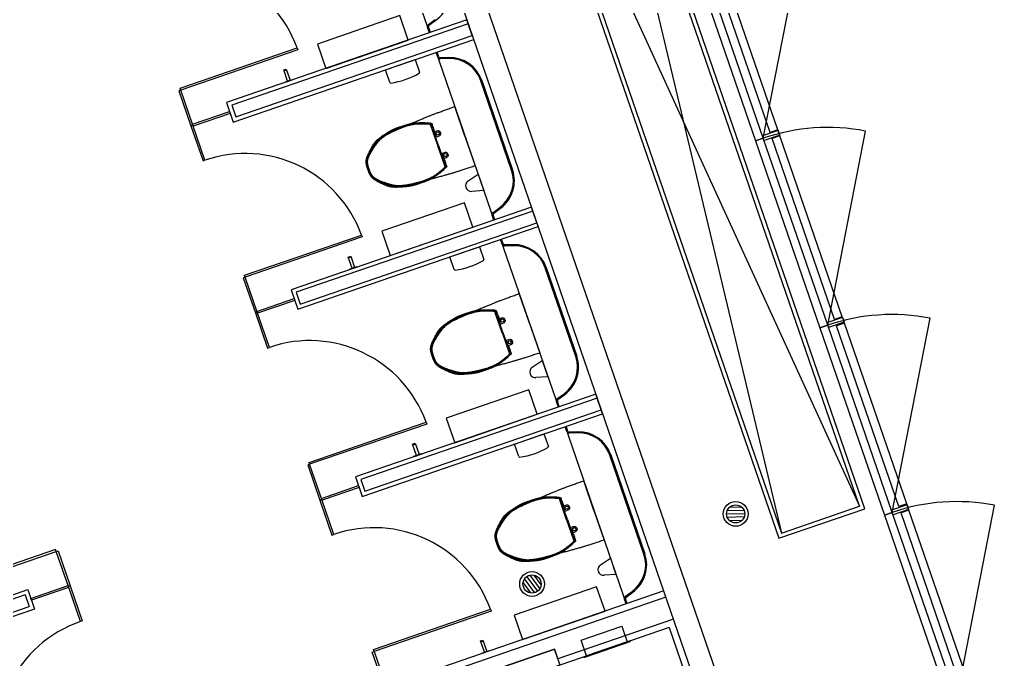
# Model space of a CAD drawing. Extents: x 809431 to 809707, y 818703 to 819368.
# Drawn here: x 809474.04 to 809479.94, y 819276.76 to 819280.64 of the extents above; entities that cross this region are included whole.
import ezdxf

# ---------------------------------------------------------------- set-up
doc = ezdxf.new("R2010")
doc.units = 0
for name, color, linetype in [('Floor Fin', 7, 'Continuous'), ('MAJ221__', 7, 'Continuous'), ('MAJ322__', 7, 'Continuous'), ('MAJ325__', 7, 'Continuous'), ('MAJ342__', 7, 'Continuous'), ('MAJ421__', 7, 'Continuous'), ('MAJ570__', 7, 'Continuous'), ('MAJ740__', 7, 'Continuous')]:
    doc.layers.add(name, color=color, linetype=linetype)

msp = doc.modelspace()

# ---------------------------------------------------------------- linework, layer by layer
at = {"layer": 'Floor Fin'}
for p, q in [((809478.4301, 819277.6403), (809478.3202, 819277.6374)), ((809478.4258, 819277.6602), (809478.3234, 819277.6575)), ((809478.4118, 819277.6798), (809478.3364, 819277.6778)), ((809478.4269, 819277.6202), (809478.3245, 819277.6175)), ((809478.4139, 819277.5999), (809478.3385, 819277.5979)), ((809477.0867, 819277.2204), (809477.1316, 819277.1597)), ((809477.0948, 819277.2431), (809477.1557, 819277.1608)), ((809477.1086, 819277.2581), (809477.174, 819277.1696)), ((809477.1269, 819277.2669), (809477.1879, 819277.1846)), ((809477.151, 819277.268), (809477.1959, 819277.2073))]:
    msp.add_line(p, q, dxfattribs=at)
for centre, radius in [((809478.3752, 819277.6389), 0.075), ((809478.3752, 819277.6389), 0.055), ((809477.1413, 819277.2139), 0.075), ((809477.1413, 819277.2139), 0.055)]:
    msp.add_circle(centre, radius, dxfattribs=at)
at = {"layer": 'MAJ221__'}
for p, q in [((809474.9326, 819286.3316), (809478.9924, 819274.5409)), ((809475.8485, 819283.2414), (809478.7982, 819274.675)), ((809476.7544, 819280.6104), (809475.3219, 819280.1173)), ((809476.7788, 819280.5395), (809476.7544, 819280.6104)), ((809475.3463, 819280.0464), (809476.7788, 819280.5395)), ((809475.3219, 819280.1173), (809475.3463, 819280.0464)), ((809477.1451, 819279.4758), (809475.7126, 819278.9827)), ((809477.1695, 819279.4049), (809477.1451, 819279.4758)), ((809475.737, 819278.9118), (809477.1695, 819279.4049)), ((809475.7126, 819278.9827), (809475.737, 819278.9118)), ((809477.5358, 819278.3411), (809476.1033, 819277.8481)), ((809477.5602, 819278.2703), (809477.5358, 819278.3411)), ((809476.1277, 819277.7772), (809477.5602, 819278.2703)), ((809476.1033, 819277.8481), (809476.1277, 819277.7772)), ((809474.0704, 819277.1482), (809472.6375, 819276.655)), ((809477.9522, 819277.1336), (809473.0539, 819275.447)), ((809474.0704, 819277.1482), (809474.0948, 819277.0773)), ((809472.6619, 819276.5841), (809474.0948, 819277.0773))]:
    msp.add_line(p, q, dxfattribs=at)
msp.add_lwpolyline([(809477.9977, 819277.0013), (809477.2966, 819276.7599), (809477.2764, 819276.8185), (809476.9095, 819276.6922), (809476.9297, 819276.6336), (809475.156, 819276.0228)], dxfattribs=at)
at = {"layer": 'MAJ322__'}
for p, q in [((809478.5424, 819279.9174), (809478.7714, 819281.0953)), ((809478.9331, 819278.7827), (809479.1621, 819279.9607)), ((809479.3238, 819277.6481), (809479.5528, 819278.8261)), ((809479.7145, 819276.5135), (809479.9435, 819277.6915))]:
    msp.add_line(p, q, dxfattribs=at)
for centre in [(809478.9331, 819278.7827), (809479.3238, 819277.6481), (809479.7145, 819276.5135)]:
    msp.add_arc(centre, 1.2, 79, 109, dxfattribs=at)
at = {"layer": 'MAJ325__'}
for points in [[(809478.5424, 819279.9174), (809478.1518, 819281.052), (809478.1045, 819281.0357), (809478.4952, 819279.9011)], [(809475.0122, 819280.2091), (809475.0083, 819280.2204), (809475.7174, 819280.4646), (809475.7213, 819280.4532)], [(809475.0008, 819280.2051), (809475.0741, 819279.9924), (809475.0854, 819279.9963), (809475.0122, 819280.2091)], [(809475.3124, 819280.0681), (809475.0874, 819279.9906), (809475.0835, 819280.002), (809475.3085, 819280.0795)], [(809475.0741, 819279.9924), (809475.1473, 819279.7797), (809475.1587, 819279.7836), (809475.0854, 819279.9963)], [(809478.9331, 819278.7827), (809478.5424, 819279.9174), (809478.4952, 819279.9011), (809478.8859, 819278.7665)], [(809475.4028, 819279.0744), (809475.3989, 819279.0858), (809476.1081, 819279.33), (809476.112, 819279.3186)], [(809475.3915, 819279.0705), (809475.4648, 819278.8578), (809475.4761, 819278.8617), (809475.4028, 819279.0744)], [(809475.7031, 819278.9335), (809475.4781, 819278.856), (809475.4741, 819278.8673), (809475.6992, 819278.9448)], [(809475.4648, 819278.8578), (809475.538, 819278.645), (809475.5494, 819278.6489), (809475.4761, 819278.8617)], [(809479.3238, 819277.6481), (809478.9331, 819278.7827), (809478.8859, 819278.7665), (809479.2765, 819277.6318)], [(809475.7935, 819277.9398), (809475.7896, 819277.9512), (809476.4988, 819278.1953), (809476.5027, 819278.184)], [(809475.7822, 819277.9359), (809475.8554, 819277.7231), (809475.8668, 819277.727), (809475.7935, 819277.9398)], [(809476.0938, 819277.7989), (809475.8687, 819277.7214), (809475.8648, 819277.7327), (809476.0899, 819277.8102)], [(809475.8554, 819277.7231), (809475.9287, 819277.5104), (809475.94, 819277.5143), (809475.8668, 819277.727)], [(809479.7145, 819276.5135), (809479.3238, 819277.6481), (809479.2765, 819277.6318), (809479.6672, 819276.4972)], [(809474.258, 819277.4111), (809474.2541, 819277.4224), (809473.545, 819277.1783), (809473.5489, 819277.1669)], [(809474.2694, 819277.415), (809474.3426, 819277.2023), (809474.3313, 819277.1983), (809474.258, 819277.4111)], [(809474.3332, 819277.1927), (809474.1082, 819277.1152), (809474.1043, 819277.1265), (809474.3293, 819277.204)], [(809474.3426, 819277.2023), (809474.4159, 819276.9895), (809474.4045, 819276.9856), (809474.3313, 819277.1983)], [(809476.1842, 819276.8052), (809476.1803, 819276.8165), (809476.8894, 819277.0607), (809476.8933, 819277.0494)], [(809476.1842, 819276.8052), (809476.2576, 819276.5921), (809476.2462, 819276.5882), (809476.1729, 819276.8013)]]:
    msp.add_lwpolyline(points, close=True, dxfattribs=at)
for centre, start, end in [((809475.0122, 819280.2091), 19.91665, 109), ((809475.4028, 819279.0744), 19.91665, 109), ((809475.7935, 819277.9398), 19.91665, 109), ((809476.1842, 819276.8052), 19.91665, 109), ((809474.6487, 819276.2765), 109, 198.08334)]:
    msp.add_arc(centre, 0.75, start, end, dxfattribs=at)
at = {"layer": 'MAJ342__'}
for p, q in [((809478.6305, 819279.9688), (809478.2528, 819281.0656)), ((809478.5832, 819279.9526), (809478.2056, 819281.0493)), ((809478.6321, 819279.9641), (809478.5376, 819279.9316)), ((809478.6419, 819279.9357), (809478.5474, 819279.9031)), ((809478.6305, 819279.9688), (809478.5832, 819279.9526)), ((809478.5877, 819279.9488), (809478.5861, 819279.9535)), ((809478.6277, 819279.9679), (809478.6293, 819279.9631)), ((809478.6321, 819279.9641), (809478.637, 819279.9499)), ((809478.637, 819279.9499), (809478.6321, 819279.9641)), ((809478.6419, 819279.9357), (809478.637, 819279.9499)), ((809478.637, 819279.9499), (809478.6419, 819279.9357)), ((809478.6391, 819279.9347), (809478.6407, 819279.93)), ((809478.6435, 819279.931), (809478.5963, 819279.9147)), ((809478.9739, 819278.8179), (809478.5963, 819279.9147)), ((809478.5991, 819279.9157), (809478.5975, 819279.9204)), ((809479.0212, 819278.8342), (809478.6435, 819279.931)), ((809479.0228, 819278.8295), (809478.9283, 819278.7969)), ((809479.0212, 819278.8342), (809478.9739, 819278.8179)), ((809478.9784, 819278.8142), (809478.9767, 819278.8189)), ((809479.0183, 819278.8332), (809479.02, 819278.8285)), ((809479.0228, 819278.8295), (809479.0277, 819278.8153)), ((809479.0277, 819278.8153), (809479.0228, 819278.8295)), ((809479.0326, 819278.8011), (809479.0277, 819278.8153)), ((809479.0277, 819278.8153), (809479.0326, 819278.8011)), ((809479.0326, 819278.8011), (809478.938, 819278.7685)), ((809479.0342, 819278.7964), (809478.9869, 819278.7801)), ((809479.3646, 819277.6833), (809478.9869, 819278.7801)), ((809478.9898, 819278.7811), (809478.9881, 819278.7858)), ((809479.0297, 819278.8001), (809479.0314, 819278.7954)), ((809479.4119, 819277.6996), (809479.0342, 819278.7964)), ((809479.4135, 819277.6949), (809479.3189, 819277.6623)), ((809479.4119, 819277.6996), (809479.3646, 819277.6833)), ((809479.409, 819277.6986), (809479.4107, 819277.6939)), ((809479.4135, 819277.6949), (809479.4184, 819277.6807)), ((809479.4184, 819277.6807), (809479.4135, 819277.6949)), ((809479.4233, 819277.6665), (809479.3287, 819277.6339)), ((809479.369, 819277.6796), (809479.3674, 819277.6843)), ((809479.4249, 819277.6617), (809479.3776, 819277.6455)), ((809479.7553, 819276.5487), (809479.3776, 819277.6455)), ((809479.3805, 819277.6464), (809479.3788, 819277.6512)), ((809479.4233, 819277.6665), (809479.4184, 819277.6807)), ((809479.4184, 819277.6807), (809479.4233, 819277.6665)), ((809479.4204, 819277.6655), (809479.4221, 819277.6608)), ((809479.8025, 819276.565), (809479.4249, 819277.6617))]:
    msp.add_line(p, q, dxfattribs=at)
at = {"layer": 'MAJ421__'}
for p, q in [((809476.7468, 819280.6343), (809475.2901, 819280.1329)), ((809476.5193, 819280.556), (809476.5076, 819280.5901)), ((809476.5129, 819280.6071), (809476.5541, 819280.6373)), ((809476.525, 819280.5579), (809476.5133, 819280.5921)), ((809476.5164, 819280.6022), (809476.5577, 819280.6325)), ((809476.7875, 819280.516), (809476.7468, 819280.6343)), ((809475.3308, 819280.0147), (809476.7875, 819280.516)), ((809476.57, 819280.4087), (809476.56, 819280.4378)), ((809476.5757, 819280.4107), (809476.5657, 819280.4397)), ((809476.6356, 819280.4062), (809476.5845, 819280.4046)), ((809476.6358, 819280.4002), (809476.5847, 819280.3986)), ((809477.0173, 819279.724), (809476.8309, 819280.2654)), ((809477.023, 819279.726), (809476.8366, 819280.2673)), ((809475.2901, 819280.1329), (809475.3308, 819280.0147)), ((809477.1375, 819279.4997), (809475.6808, 819278.9983)), ((809476.9053, 819279.4674), (809476.9465, 819279.4976)), ((809476.9089, 819279.4626), (809476.9501, 819279.4928)), ((809477.1782, 819279.3814), (809477.1375, 819279.4997)), ((809476.91, 819279.4213), (809476.9, 819279.4504)), ((809476.9157, 819279.4233), (809476.9057, 819279.4524)), ((809475.7215, 819278.88), (809477.1782, 819279.3814)), ((809476.9607, 819279.2741), (809476.9507, 819279.3031)), ((809476.9664, 819279.2761), (809476.9564, 819279.3051)), ((809477.0263, 819279.2715), (809476.9752, 819279.27)), ((809477.0265, 819279.2655), (809476.9753, 819279.264)), ((809477.4063, 819278.5944), (809477.2216, 819279.1307)), ((809477.4119, 819278.5964), (809477.2273, 819279.1327)), ((809475.6808, 819278.9983), (809475.7215, 819278.88)), ((809477.5282, 819278.365), (809476.0715, 819277.8637)), ((809477.2943, 819278.3378), (809477.3355, 819278.3681)), ((809477.2978, 819278.333), (809477.339, 819278.3632)), ((809477.5689, 819278.2468), (809477.5282, 819278.365)), ((809477.3007, 819278.2867), (809477.2889, 819278.3209)), ((809477.3064, 819278.2887), (809477.2946, 819278.3228)), ((809476.1122, 819277.7454), (809477.5689, 819278.2468)), ((809477.3514, 819278.1395), (809477.3414, 819278.1685)), ((809477.3571, 819278.1414), (809477.3471, 819278.1705)), ((809477.417, 819278.1369), (809477.3658, 819278.1354)), ((809477.4171, 819278.1309), (809477.366, 819278.1294)), ((809477.819, 819277.3957), (809477.6123, 819277.9961)), ((809477.8247, 819277.3976), (809477.618, 819277.9981)), ((809476.0715, 819277.8637), (809476.1122, 819277.7454)), ((809472.6298, 819276.6784), (809474.0859, 819277.18)), ((809474.0859, 819277.18), (809474.1266, 819277.0617)), ((809477.707, 819277.1391), (809477.7482, 819277.1693)), ((809477.7106, 819277.1342), (809477.7518, 819277.1645)), ((809477.7117, 819277.0931), (809477.7017, 819277.1221)), ((809477.7174, 819277.095), (809477.7074, 819277.124)), ((809474.1266, 819277.0617), (809472.6705, 819276.5602)), ((809477.9729, 819276.9505), (809475.2068, 819275.998)), ((809477.9729, 819276.9505), (809478.7478, 819274.7))]:
    msp.add_line(p, q, dxfattribs=at)
msp.add_lwpolyline([(809477.9392, 819277.1714), (809475.7788, 819276.4271)], dxfattribs=at)
for centre, radius, start, end in [((809476.4358, 819280.7986), 0.206, 306.27082, 19), ((809476.5218, 819280.595), 0.015, 126.27082, 199), ((809476.5218, 819280.595), 0.009, 126.27082, 199), ((809476.5842, 819280.4136), 0.015, 199, 271.72926), ((809476.5842, 819280.4136), 0.009, 199, 271.72926), ((809476.6418, 819280.2003), 0.206, 19, 91.72926), ((809476.6418, 819280.2003), 0.2, 19, 91.72926), ((809476.8282, 819279.6589), 0.2, 306.27074, 19), ((809476.8282, 819279.6589), 0.206, 306.27074, 19), ((809476.9142, 819279.4553), 0.015, 126.27074, 199), ((809476.9142, 819279.4553), 0.009, 126.27074, 199), ((809476.9749, 819279.279), 0.015, 199, 271.72926), ((809476.9749, 819279.279), 0.009, 199, 271.72926), ((809477.0325, 819279.0656), 0.206, 19, 91.72926), ((809477.0325, 819279.0656), 0.2, 19, 91.72926), ((809477.2172, 819278.5293), 0.2, 306.27082, 19), ((809477.2172, 819278.5293), 0.206, 306.27082, 19), ((809477.3031, 819278.3257), 0.015, 126.27082, 199), ((809477.3031, 819278.3257), 0.009, 126.27082, 199), ((809477.3656, 819278.1444), 0.015, 199, 271.72926), ((809477.3656, 819278.1444), 0.009, 199, 271.72926), ((809477.4232, 819277.931), 0.206, 19, 91.72926), ((809477.4232, 819277.931), 0.2, 19, 91.72926), ((809477.6299, 819277.3306), 0.2, 306.27074, 19), ((809477.6299, 819277.3306), 0.206, 306.27074, 19), ((809477.7159, 819277.127), 0.015, 126.27074, 199), ((809477.7159, 819277.127), 0.009, 126.27074, 199)]:
    msp.add_arc(centre, radius, start, end, dxfattribs=at)
at = {"layer": 'MAJ570__'}
for p, q in [((809477.4654, 819282.5079), (809478.6531, 819277.5229)), ((809476.9927, 819282.3451), (809479.1258, 819277.6857))]:
    msp.add_line(p, q, dxfattribs=at)
for points in [[(809478.6376, 819277.4912), (809479.1576, 819277.6702), (809477.4809, 819282.5396), (809476.9609, 819282.3606)], [(809478.6531, 819277.5229), (809479.1258, 819277.6857), (809477.4654, 819282.5079), (809476.9927, 819282.3451)]]:
    msp.add_lwpolyline(points, close=True, dxfattribs=at)
at = {"layer": 'MAJ740__'}
for p, q in [((809476.1694, 819281.5724), (809476.5193, 819280.556)), ((809476.56, 819280.4378), (809476.91, 819279.4214)), ((809475.638, 819280.3267), (809475.6531, 819280.3319)), ((809476.7347, 819279.9295), (809476.6727, 819280.1095)), ((809476.5267, 819280.0082), (809476.5096, 819280.0096)), ((809476.5346, 819280.0041), (809476.5273, 819279.9993)), ((809476.5693, 819279.8722), (809476.5273, 819279.9939)), ((809476.5328, 819279.9841), (809476.5284, 819279.9969)), ((809476.5408, 819279.9858), (809476.5361, 819279.9994)), ((809476.5408, 819279.9858), (809476.5341, 819279.9835)), ((809476.5375, 819279.969), (809476.5343, 819279.9783)), ((809476.5421, 819279.9821), (809476.5349, 819279.9796)), ((809476.5459, 819279.9708), (809476.5387, 819279.9684)), ((809476.547, 819279.9642), (809476.5405, 819279.962)), ((809476.5406, 819279.9617), (809476.5711, 819279.8729)), ((809476.5478, 819279.9652), (809476.5412, 819279.9629)), ((809476.5485, 819279.9665), (809476.542, 819279.9852)), ((809476.5483, 819279.9636), (809476.5528, 819279.9505)), ((809476.5487, 819279.9475), (809476.5538, 819279.9493)), ((809476.5739, 819279.8741), (809476.5488, 819279.947)), ((809476.5522, 819279.9493), (809476.5494, 819279.9483)), ((809476.5505, 819279.9571), (809476.5646, 819279.9619)), ((809476.555, 819279.9487), (809476.5598, 819279.9346)), ((809476.5541, 819279.9316), (809476.5592, 819279.9334)), ((809476.5576, 819279.9291), (809476.5552, 819279.9283)), ((809476.5566, 819279.9288), (809476.5555, 819279.9321)), ((809476.5574, 819279.928), (809476.5555, 819279.9274)), ((809476.5568, 819279.9237), (809476.5755, 819279.9301)), ((809476.5576, 819279.9291), (809476.5577, 819279.9286)), ((809476.7347, 819279.9295), (809476.7967, 819279.7495)), ((809476.5691, 819279.8728), (809476.611, 819279.7511)), ((809476.6015, 819279.7846), (809476.5709, 819279.8734)), ((809476.5739, 819279.8741), (809476.599, 819279.8012)), ((809476.5909, 819279.8246), (809476.6097, 819279.831)), ((809476.5941, 819279.8215), (809476.5922, 819279.8209)), ((809476.5949, 819279.8207), (809476.5925, 819279.8199)), ((809476.5937, 819279.8166), (809476.5988, 819279.8184)), ((809476.5939, 819279.8204), (809476.5951, 819279.8171)), ((809476.5949, 819279.8207), (809476.5947, 819279.8212)), ((809476.6049, 819279.8037), (809476.6001, 819279.8178)), ((809476.5993, 819279.8008), (809476.6043, 819279.8025)), ((809476.603, 819279.8015), (809476.6002, 819279.8006)), ((809476.6082, 819279.7866), (809476.6016, 819279.7843)), ((809476.6095, 819279.7863), (809476.6028, 819279.784)), ((809476.6036, 819279.7769), (809476.6068, 819279.7676)), ((809476.6114, 819279.7807), (809476.6042, 819279.7782)), ((809476.6088, 819279.7878), (809476.6043, 819279.8009)), ((809476.6065, 819279.7944), (809476.6206, 819279.7992)), ((809476.6153, 819279.7694), (809476.6081, 819279.767)), ((809476.6092, 819279.7621), (809476.6136, 819279.7493)), ((809476.6166, 819279.7657), (809476.6099, 819279.7634)), ((809476.6107, 819279.7857), (809476.6172, 819279.767)), ((809476.6166, 819279.7657), (809476.6213, 819279.7521)), ((809476.6192, 819279.7394), (809476.6066, 819279.7278)), ((809476.6229, 819279.7475), (809476.6143, 819279.7468)), ((809476.7539, 819279.6591), (809476.8139, 819279.6994)), ((809476.8139, 819279.6994), (809476.8481, 819279.6001)), ((809476.8481, 819279.6001), (809476.776, 819279.5949)), ((809476.9507, 819279.3031), (809477.3007, 819278.2868)), ((809476.0286, 819279.192), (809476.0438, 819279.1973)), ((809477.1254, 819278.7949), (809477.0634, 819278.9748)), ((809476.9174, 819278.8736), (809476.9003, 819278.875)), ((809476.9253, 819278.8695), (809476.918, 819278.8647)), ((809476.9599, 819278.7376), (809476.918, 819278.8593)), ((809476.9235, 819278.8495), (809476.9191, 819278.8623)), ((809476.9314, 819278.8512), (809476.9247, 819278.8489)), ((809476.9282, 819278.8344), (809476.925, 819278.8437)), ((809476.9327, 819278.8474), (809476.9256, 819278.845)), ((809476.9314, 819278.8512), (809476.9268, 819278.8648)), ((809476.9366, 819278.8362), (809476.9294, 819278.8338)), ((809476.9377, 819278.8296), (809476.9311, 819278.8273)), ((809476.9312, 819278.8271), (809476.9618, 819278.7382)), ((809476.9385, 819278.8306), (809476.9319, 819278.8283)), ((809476.9391, 819278.8319), (809476.9327, 819278.8506)), ((809476.939, 819278.829), (809476.9435, 819278.8159)), ((809476.9394, 819278.8129), (809476.9444, 819278.8147)), ((809476.9645, 819278.7395), (809476.9394, 819278.8124)), ((809476.9429, 819278.8146), (809476.94, 819278.8137)), ((809476.9412, 819278.8224), (809476.9553, 819278.8273)), ((809476.9457, 819278.814), (809476.9505, 819278.8)), ((809476.9447, 819278.797), (809476.9499, 819278.7988)), ((809476.9483, 819278.7945), (809476.9459, 819278.7937)), ((809476.9473, 819278.7942), (809476.9462, 819278.7975)), ((809476.9481, 819278.7934), (809476.9462, 819278.7927)), ((809476.9475, 819278.789), (809476.9662, 819278.7955)), ((809476.9483, 819278.7945), (809476.9484, 819278.794)), ((809477.1254, 819278.7949), (809477.1874, 819278.6149)), ((809476.9598, 819278.7381), (809477.0016, 819278.6164)), ((809476.9922, 819278.65), (809476.9616, 819278.7388)), ((809476.9645, 819278.7395), (809476.9897, 819278.6666)), ((809476.9816, 819278.6899), (809477.0003, 819278.6964)), ((809476.9848, 819278.6869), (809476.9829, 819278.6862)), ((809476.9856, 819278.6861), (809476.9832, 819278.6853)), ((809476.9843, 819278.682), (809476.9895, 819278.6838)), ((809476.9846, 819278.6858), (809476.9858, 819278.6825)), ((809476.9856, 819278.6861), (809476.9854, 819278.6866)), ((809476.9899, 819278.6661), (809476.995, 819278.6679)), ((809476.9956, 819278.6691), (809476.9908, 819278.6832)), ((809476.9937, 819278.6669), (809476.9909, 819278.6659)), ((809476.9989, 819278.6519), (809476.9923, 819278.6497)), ((809477.0002, 819278.6517), (809476.9935, 819278.6494)), ((809476.9943, 819278.6423), (809476.9975, 819278.633)), ((809477.0021, 819278.646), (809476.9949, 819278.6436)), ((809476.9995, 819278.6532), (809476.995, 819278.6663)), ((809476.9972, 819278.6598), (809477.0113, 819278.6646)), ((809477.0059, 819278.6348), (809476.9988, 819278.6324)), ((809477.0014, 819278.651), (809477.0078, 819278.6323)), ((809477.0099, 819278.6048), (809476.9973, 819278.5931)), ((809476.9999, 819278.6275), (809477.0043, 819278.6147)), ((809477.0072, 819278.6311), (809477.0005, 819278.6288)), ((809477.0136, 819278.6129), (809477.005, 819278.6122)), ((809477.0072, 819278.6311), (809477.0119, 819278.6174)), ((809477.1428, 819278.5296), (809477.2029, 819278.5698)), ((809477.2029, 819278.5698), (809477.237, 819278.4706)), ((809477.237, 819278.4706), (809477.1649, 819278.4653)), ((809477.3414, 819278.1685), (809477.7117, 819277.0931)), ((809476.4193, 819278.0574), (809476.4345, 819278.0626)), ((809477.5161, 819277.6602), (809477.4541, 819277.8402)), ((809477.308, 819277.7389), (809477.2909, 819277.7403)), ((809477.3159, 819277.7349), (809477.3087, 819277.7301)), ((809477.3506, 819277.603), (809477.3087, 819277.7247)), ((809477.3142, 819277.7149), (809477.3098, 819277.7277)), ((809477.3221, 819277.7166), (809477.3154, 819277.7143)), ((809477.3189, 819277.6998), (809477.3156, 819277.7091)), ((809477.3234, 819277.7128), (809477.3162, 819277.7104)), ((809477.3221, 819277.7166), (809477.3174, 819277.7302)), ((809477.3273, 819277.7016), (809477.3201, 819277.6991)), ((809477.3284, 819277.695), (809477.3218, 819277.6927)), ((809477.3219, 819277.6924), (809477.3525, 819277.6036)), ((809477.3292, 819277.696), (809477.3225, 819277.6937)), ((809477.3298, 819277.6973), (809477.3234, 819277.716)), ((809477.3296, 819277.6944), (809477.3341, 819277.6813)), ((809477.3319, 819277.6878), (809477.3459, 819277.6927)), ((809477.3301, 819277.6783), (809477.3351, 819277.68)), ((809477.3552, 819277.6049), (809477.3301, 819277.6778)), ((809477.3335, 819277.68), (809477.3307, 819277.679)), ((809477.3354, 819277.6624), (809477.3406, 819277.6641)), ((809477.3364, 819277.6794), (809477.3412, 819277.6654)), ((809477.3389, 819277.6599), (809477.3366, 819277.659)), ((809477.338, 819277.6595), (809477.3369, 819277.6629)), ((809477.3388, 819277.6588), (809477.3369, 819277.6581)), ((809477.3382, 819277.6544), (809477.3569, 819277.6609)), ((809477.3389, 819277.6599), (809477.3391, 819277.6594)), ((809477.5161, 819277.6602), (809477.578, 819277.4803)), ((809477.3504, 819277.6035), (809477.3923, 819277.4818)), ((809477.3829, 819277.5153), (809477.3523, 819277.6042)), ((809477.3552, 819277.6049), (809477.3803, 819277.5319)), ((809477.3723, 819277.5553), (809477.391, 819277.5618)), ((809477.3755, 819277.5523), (809477.3736, 819277.5516)), ((809477.3762, 819277.5515), (809477.3739, 819277.5507)), ((809477.375, 819277.5474), (809477.3802, 819277.5491)), ((809477.3753, 819277.5512), (809477.3765, 819277.5479)), ((809477.3762, 819277.5515), (809477.3761, 819277.552)), ((809477.3806, 819277.5315), (809477.3857, 819277.5332)), ((809477.3863, 819277.5345), (809477.3815, 819277.5485)), ((809477.3844, 819277.5323), (809477.3816, 819277.5313)), ((809477.3896, 819277.5173), (809477.383, 819277.5151)), ((809477.3908, 819277.517), (809477.3842, 819277.5147)), ((809477.3902, 819277.5186), (809477.3857, 819277.5317)), ((809477.3879, 819277.5251), (809477.402, 819277.53)), ((809477.3921, 819277.5164), (809477.3985, 819277.4977)), ((809477.385, 819277.5077), (809477.3882, 819277.4983)), ((809477.3928, 819277.5114), (809477.3856, 819277.509)), ((809477.4006, 819277.4702), (809477.388, 819277.4585)), ((809477.3966, 819277.5002), (809477.3895, 819277.4977)), ((809477.3906, 819277.4929), (809477.395, 819277.4801)), ((809477.3979, 819277.4965), (809477.3912, 819277.4942)), ((809477.4043, 819277.4782), (809477.3956, 819277.4775)), ((809477.3979, 819277.4965), (809477.4026, 819277.4828)), ((809477.5556, 819277.3308), (809477.6156, 819277.3711)), ((809477.6156, 819277.3711), (809477.6498, 819277.2718)), ((809477.6498, 819277.2718), (809477.5777, 819277.2666)), ((809476.8304, 819276.8635), (809476.8456, 819276.8687))]:
    msp.add_line(p, q, dxfattribs=at)
for points in [[(809476.3914, 819280.512), (809476.3403, 819280.6605), (809475.8401, 819280.4882), (809475.8912, 819280.3398)], [(809475.6447, 819280.255), (809475.6437, 819280.2578), (809475.6598, 819280.2633), (809475.6363, 819280.3314), (809475.6515, 819280.3366), (809475.6749, 819280.2685), (809475.691, 819280.2741), (809475.692, 819280.2712)], [(809475.6515, 819280.3366), (809475.6749, 819280.2685), (809475.6598, 819280.2633), (809475.6363, 819280.3314)], [(809475.6436, 819280.3286), (809475.642, 819280.3334), (809475.6458, 819280.3347), (809475.6474, 819280.3299)], [(809475.6447, 819280.255), (809475.6437, 819280.2578), (809475.691, 819280.2741), (809475.692, 819280.2712)], [(809477.0173, 819279.724), (809476.8309, 819280.2654), (809476.8366, 819280.2673), (809477.023, 819279.726)], [(809476.7821, 819279.3774), (809476.731, 819279.5258), (809476.2308, 819279.3536), (809476.2819, 819279.2052)], [(809476.0354, 819279.1203), (809476.0344, 819279.1232), (809476.0505, 819279.1287), (809476.027, 819279.1968), (809476.0421, 819279.202), (809476.0656, 819279.1339), (809476.0817, 819279.1394), (809476.0826, 819279.1366)], [(809476.0421, 819279.202), (809476.0656, 819279.1339), (809476.0505, 819279.1287), (809476.027, 819279.1968)], [(809476.0343, 819279.194), (809476.0327, 819279.1987), (809476.0365, 819279.2), (809476.0381, 819279.1953)], [(809476.0354, 819279.1203), (809476.0344, 819279.1232), (809476.0817, 819279.1394), (809476.0826, 819279.1366)], [(809477.4063, 819278.5944), (809477.2216, 819279.1307), (809477.2273, 819279.1327), (809477.4119, 819278.5964)], [(809477.1728, 819278.2428), (809477.1217, 819278.3912), (809476.6215, 819278.219), (809476.6726, 819278.0706)], [(809476.426, 819277.9857), (809476.4251, 819277.9885), (809476.4411, 819277.9941), (809476.4177, 819278.0622), (809476.4328, 819278.0674), (809476.4563, 819277.9993), (809476.4723, 819278.0048), (809476.4733, 819278.002)], [(809476.4328, 819278.0674), (809476.4563, 819277.9993), (809476.4411, 819277.9941), (809476.4177, 819278.0622)], [(809476.425, 819278.0594), (809476.4234, 819278.0641), (809476.4272, 819278.0654), (809476.4288, 819278.0607)], [(809476.426, 819277.9857), (809476.4251, 819277.9885), (809476.4723, 819278.0048), (809476.4733, 819278.002)], [(809477.819, 819277.3957), (809477.6123, 819277.9961), (809477.6179, 819277.9981), (809477.8247, 819277.3976)], [(809477.5838, 819277.0491), (809477.5327, 819277.1975), (809477.0325, 819277.0253), (809477.0836, 819276.8768)], [(809477.7176, 819276.8626), (809477.4717, 819276.7779), (809477.4392, 819276.8725), (809477.685, 819276.9571)], [(809476.8372, 819276.7918), (809476.8362, 819276.7946), (809476.8522, 819276.8001), (809476.8288, 819276.8682), (809476.8439, 819276.8734), (809476.8674, 819276.8053), (809476.8835, 819276.8109), (809476.8844, 819276.808)], [(809476.8439, 819276.8734), (809476.8674, 819276.8053), (809476.8522, 819276.8001), (809476.8288, 819276.8682)], [(809476.8361, 819276.8654), (809476.8345, 819276.8702), (809476.8383, 819276.8715), (809476.8399, 819276.8667)], [(809477.7367, 819276.8686), (809477.453, 819276.7709), (809477.4528, 819276.7714), (809477.7365, 819276.8691)], [(809477.7367, 819276.8686), (809477.7334, 819276.8627), (809477.4592, 819276.7683), (809477.453, 819276.7709)], [(809476.8372, 819276.7918), (809476.8362, 819276.7946), (809476.8835, 819276.8109), (809476.8844, 819276.808)], [(809477.3096, 819276.7221), (809476.9427, 819276.5958), (809476.9095, 819276.6922), (809477.2764, 819276.8185)]]:
    msp.add_lwpolyline(points, close=True, dxfattribs=at)
for points in [[(809476.2525, 819280.3319), (809476.4321, 819280.3937), (809476.4585, 819280.3172)], [(809476.2788, 819280.2554), (809476.2525, 819280.3319)], [(809476.6432, 819279.1973), (809476.8228, 819279.2591), (809476.8492, 819279.1826)], [(809476.6695, 819279.1207), (809476.6432, 819279.1973)], [(809477.0339, 819278.0626), (809477.2135, 819278.1245), (809477.2399, 819278.048)], [(809477.0602, 819277.9861), (809477.0339, 819278.0626)]]:
    msp.add_lwpolyline(points, dxfattribs=at)
for centre in [(809476.5701, 819279.946), (809476.6151, 819279.8151), (809476.9607, 819278.8114), (809477.0058, 819278.6805), (809477.3514, 819277.6768), (809477.3965, 819277.5459)]:
    msp.add_circle(centre, 0.00989, dxfattribs=at)
for centre, radius, start, end in [((809476.2247, 819280.7044), 0.4563, 277.49544, 300.50456), ((809476.4538, 819280.3156), 0.005, 300.50456, 19), ((809476.2836, 819280.257), 0.005, 199, 277.49544), ((809476.7735, 819279.6299), 0.0351, 123.86146, 274.13833), ((809476.6154, 819279.5698), 0.4563, 277.49544, 300.50456), ((809476.8445, 819279.181), 0.005, 300.50456, 19), ((809476.6743, 819279.1224), 0.005, 199, 277.49544), ((809477.1624, 819278.5004), 0.0351, 123.86146, 274.13833), ((809477.2351, 819278.0463), 0.005, 300.50456, 19), ((809477.0649, 819277.9877), 0.005, 199, 277.49544), ((809477.0061, 819278.4351), 0.4563, 277.49544, 300.50456), ((809477.5752, 819277.3016), 0.0351, 123.86146, 274.13833)]:
    msp.add_arc(centre, radius, start, end, dxfattribs=at)
for points, degree in [([(809476.3988, 819280.0024), (809476.4891, 819280.0408), (809476.5804, 819280.0765), (809476.6727, 819280.1095)], 2), ([(809476.3183, 819279.9672), (809476.3451, 819279.9792), (809476.3719, 819279.9909), (809476.3988, 819280.0024)], 2), ([(809476.3435, 819279.9872), (809476.3944, 819280.0047), (809476.4481, 819280.0129), (809476.5019, 819280.0113)], 2), ([(809476.3458, 819279.9835), (809476.397, 819280.0012), (809476.4511, 819280.0092), (809476.5052, 819280.0073)], 2), ([(809476.3468, 819279.9807), (809476.4005, 819279.9992), (809476.4574, 819280.0071), (809476.5142, 819280.0039)], 2), ([(809476.5019, 819280.0113), (809476.5043, 819280.0112), (809476.5066, 819280.01), (809476.508, 819280.008)], 2), ([(809476.5096, 819280.0096), (809476.5086, 819280.0081), (809476.507, 819280.0072), (809476.5052, 819280.0073)], 2), ([(809476.5142, 819280.0039), (809476.5202, 819280.0035), (809476.5254, 819279.9996), (809476.5273, 819279.9939)], 2), ([(809476.5267, 819280.0082), (809476.5294, 819280.0079), (809476.5321, 819280.0071), (809476.5345, 819280.0058)], 2), ([(809476.5273, 819279.9993), (809476.5278, 819279.9986), (809476.5281, 819279.9978), (809476.5284, 819279.9969)], 2), ([(809476.5341, 819280.0038), (809476.5349, 819280.0024), (809476.5356, 819280.001), (809476.5361, 819279.9994)], 2), ([(809476.5345, 819280.0058), (809476.535, 819280.0056), (809476.5352, 819280.005), (809476.5349, 819280.0045), (809476.5349, 819280.0043), (809476.5347, 819280.0042), (809476.5346, 819280.0041)], 3), ([(809476.1516, 819279.8273), (809476.174, 819279.8754), (809476.2097, 819279.9161), (809476.2545, 819279.9445)], 2), ([(809476.1628, 819279.8277), (809476.1988, 819279.8893), (809476.2532, 819279.9381), (809476.3183, 819279.9672)], 2), ([(809476.2393, 819279.9288), (809476.272, 819279.952), (809476.3079, 819279.9704), (809476.3458, 819279.9835)], 2), ([(809476.241, 819279.9264), (809476.2735, 819279.9495), (809476.3091, 819279.9677), (809476.3468, 819279.9807)], 2), ([(809476.2545, 819279.9445), (809476.2824, 819279.9621), (809476.3123, 819279.9765), (809476.3435, 819279.9872)], 2), ([(809476.5341, 819279.9835), (809476.5335, 819279.9833), (809476.533, 819279.9836), (809476.5328, 819279.9841)], 2), ([(809476.5343, 819279.9783), (809476.5341, 819279.9789), (809476.5344, 819279.9794), (809476.5349, 819279.9796), (809476.5349, 819279.9796), (809476.5349, 819279.9796), (809476.5349, 819279.9796)], 3), ([(809476.5387, 819279.9684), (809476.5382, 819279.9682), (809476.5377, 819279.9685), (809476.5375, 819279.969)], 2), ([(809476.5406, 819279.9617), (809476.5404, 819279.9622), (809476.5407, 819279.9628), (809476.5412, 819279.9629)], 2), ([(809476.5408, 819279.9858), (809476.5413, 819279.986), (809476.5418, 819279.9857), (809476.542, 819279.9852)], 2), ([(809476.5427, 819279.9833), (809476.5428, 819279.9828), (809476.5426, 819279.9822), (809476.5421, 819279.9821)], 2), ([(809476.5459, 819279.9708), (809476.5464, 819279.971), (809476.547, 819279.9708), (809476.5472, 819279.9702)], 2), ([(809476.547, 819279.9642), (809476.5475, 819279.9644), (809476.5481, 819279.9641), (809476.5483, 819279.9636)], 2), ([(809476.5485, 819279.9665), (809476.5486, 819279.966), (809476.5484, 819279.9654), (809476.5478, 819279.9652)], 2), ([(809476.5488, 819279.947), (809476.5486, 819279.9476), (809476.5489, 819279.9481), (809476.5494, 819279.9483)], 2), ([(809476.5528, 819279.9505), (809476.553, 819279.95), (809476.5527, 819279.9494), (809476.5522, 819279.9493)], 2), ([(809476.5538, 819279.9493), (809476.5543, 819279.9495), (809476.5548, 819279.9492), (809476.555, 819279.9487)], 2), ([(809476.5598, 819279.9346), (809476.56, 819279.9341), (809476.5598, 819279.9336), (809476.5592, 819279.9334)], 2), ([(809476.5646, 819279.9619), (809476.5734, 819279.9649), (809476.5829, 819279.9603), (809476.586, 819279.9515), (809476.589, 819279.9427), (809476.5843, 819279.9331), (809476.5755, 819279.9301)], 3), ([(809476.1557, 819279.8236), (809476.1744, 819279.8651), (809476.2031, 819279.9013), (809476.2393, 819279.9288)], 2), ([(809476.1584, 819279.8224), (809476.1769, 819279.8634), (809476.2053, 819279.8992), (809476.2411, 819279.9265)], 2), ([(809476.5577, 819279.9286), (809476.5578, 819279.9284), (809476.5577, 819279.9281), (809476.5574, 819279.928)], 2), ([(809476.1466, 819279.727), (809476.1351, 819279.7598), (809476.1369, 819279.7958), (809476.1516, 819279.8273)], 2), ([(809476.1514, 819279.7283), (809476.1406, 819279.7595), (809476.1422, 819279.7936), (809476.1557, 819279.8236)], 2), ([(809476.1532, 819279.7292), (809476.1419, 819279.7619), (809476.1454, 819279.7978), (809476.1628, 819279.8277)], 2), ([(809476.1542, 819279.7293), (809476.1437, 819279.7597), (809476.1452, 819279.793), (809476.1584, 819279.8224)], 2), ([(809476.5941, 819279.8215), (809476.5944, 819279.8216), (809476.5946, 819279.8215), (809476.5947, 819279.8212)], 2), ([(809476.5988, 819279.8184), (809476.5994, 819279.8186), (809476.5999, 819279.8183), (809476.6001, 819279.8178)], 2), ([(809476.6097, 819279.831), (809476.6184, 819279.834), (809476.628, 819279.8294), (809476.631, 819279.8206), (809476.634, 819279.8118), (809476.6294, 819279.8022), (809476.6206, 819279.7992)], 3), ([(809476.6002, 819279.8006), (809476.5997, 819279.8004), (809476.5992, 819279.8007), (809476.599, 819279.8012)], 2), ([(809476.6028, 819279.784), (809476.6023, 819279.7838), (809476.6017, 819279.7841), (809476.6015, 819279.7846)], 2), ([(809476.603, 819279.8015), (809476.6036, 819279.8017), (809476.6041, 819279.8014), (809476.6043, 819279.8009)], 2), ([(809476.6036, 819279.7769), (809476.6034, 819279.7775), (809476.6037, 819279.778), (809476.6042, 819279.7782)], 2), ([(809476.6049, 819279.8037), (809476.6051, 819279.8032), (809476.6048, 819279.8027), (809476.6043, 819279.8025)], 2), ([(809476.6081, 819279.767), (809476.6076, 819279.7668), (809476.607, 819279.7671), (809476.6068, 819279.7676), (809476.6068, 819279.7676), (809476.6068, 819279.7676), (809476.6068, 819279.7676)], 3), ([(809476.6088, 819279.7878), (809476.609, 819279.7873), (809476.6087, 819279.7867), (809476.6082, 819279.7866)], 2), ([(809476.6092, 819279.7621), (809476.6091, 819279.7627), (809476.6093, 819279.7632), (809476.6099, 819279.7634)], 2), ([(809476.6095, 819279.7863), (809476.61, 819279.7865), (809476.6105, 819279.7862), (809476.6107, 819279.7857)], 2), ([(809476.612, 819279.7819), (809476.6122, 819279.7814), (809476.6119, 819279.7808), (809476.6114, 819279.7807)], 2), ([(809476.6153, 819279.7694), (809476.6158, 819279.7696), (809476.6163, 819279.7693), (809476.6165, 819279.7688)], 2), ([(809476.6172, 819279.767), (809476.6173, 819279.7664), (809476.6171, 819279.7659), (809476.6166, 819279.7657)], 2), ([(809476.2123, 819279.651), (809476.1813, 819279.6668), (809476.1578, 819279.6941), (809476.1466, 819279.727)], 2), ([(809476.2133, 819279.6564), (809476.1841, 819279.6718), (809476.1619, 819279.6977), (809476.1512, 819279.7289)], 2), ([(809476.2214, 819279.6577), (809476.1893, 819279.6705), (809476.1644, 819279.6966), (809476.1532, 819279.7292)], 2), ([(809476.2146, 819279.6591), (809476.1862, 819279.6741), (809476.1645, 819279.6994), (809476.154, 819279.7298)], 2), ([(809476.6067, 819279.7351), (809476.564, 819279.6976), (809476.5143, 819279.6688), (809476.4605, 819279.6503)], 2), ([(809476.6017, 819279.7269), (809476.5603, 819279.692), (809476.5127, 819279.6651), (809476.4615, 819279.6475)], 2), ([(809476.6016, 819279.7217), (809476.5602, 819279.6873), (809476.5129, 819279.6607), (809476.462, 819279.6432)], 2), ([(809476.7967, 819279.7495), (809476.7036, 819279.7186), (809476.6096, 819279.6906), (809476.5149, 819279.6653)], 2), ([(809476.6044, 819279.728), (809476.6045, 819279.7256), (809476.6034, 819279.7233), (809476.6016, 819279.7217)], 2), ([(809476.6017, 819279.7269), (809476.6031, 819279.728), (809476.6049, 819279.7284), (809476.6066, 819279.7278)], 2), ([(809476.611, 819279.7511), (809476.6129, 819279.7454), (809476.6112, 819279.7391), (809476.6067, 819279.7351)], 2), ([(809476.6136, 819279.7493), (809476.6139, 819279.7485), (809476.6142, 819279.7477), (809476.6143, 819279.7468)], 2), ([(809476.624, 819279.7461), (809476.6229, 819279.7436), (809476.6213, 819279.7413), (809476.6192, 819279.7394)], 2), ([(809476.6213, 819279.7521), (809476.6218, 819279.7506), (809476.6222, 819279.749), (809476.6223, 819279.7474)], 2), ([(809476.6229, 819279.7475), (809476.6235, 819279.7475), (809476.624, 819279.7472), (809476.624, 819279.7466), (809476.6241, 819279.7464), (809476.624, 819279.7463), (809476.624, 819279.7461)], 3), ([(809476.3656, 819279.6221), (809476.3128, 819279.6168), (809476.2596, 819279.6269), (809476.2123, 819279.651)], 2), ([(809476.3439, 819279.625), (809476.2984, 819279.6244), (809476.2535, 819279.6352), (809476.2133, 819279.6564)], 2), ([(809476.3439, 819279.628), (809476.2989, 819279.6274), (809476.2545, 819279.6381), (809476.2146, 819279.6591)], 2), ([(809476.4299, 819279.6434), (809476.3606, 819279.6262), (809476.2877, 819279.6312), (809476.2214, 819279.6577)], 2), ([(809476.4605, 819279.6503), (809476.4229, 819279.6373), (809476.3836, 819279.6298), (809476.3438, 819279.628)], 2), ([(809476.4615, 819279.6475), (809476.4236, 819279.6344), (809476.384, 819279.6269), (809476.3439, 819279.625)], 2), ([(809476.462, 819279.6432), (809476.4308, 819279.6324), (809476.3984, 819279.6253), (809476.3656, 819279.6221)], 2), ([(809476.5149, 819279.6653), (809476.4866, 819279.6577), (809476.4583, 819279.6504), (809476.4299, 819279.6434)], 2), ([(809476.7895, 819278.8677), (809476.8797, 819278.9062), (809476.9711, 819278.9419), (809477.0634, 819278.9748)], 2), ([(809476.7342, 819278.8526), (809476.7851, 819278.8701), (809476.8387, 819278.8783), (809476.8925, 819278.8766)], 2), ([(809476.7365, 819278.8489), (809476.7877, 819278.8665), (809476.8417, 819278.8746), (809476.8959, 819278.8726)], 2), ([(809476.8925, 819278.8766), (809476.895, 819278.8766), (809476.8973, 819278.8754), (809476.8987, 819278.8734)], 2), ([(809476.9003, 819278.875), (809476.8993, 819278.8735), (809476.8977, 819278.8726), (809476.8959, 819278.8726)], 2), ([(809476.9174, 819278.8736), (809476.9201, 819278.8733), (809476.9228, 819278.8725), (809476.9252, 819278.8712)], 2), ([(809476.9252, 819278.8712), (809476.9257, 819278.8709), (809476.9259, 819278.8703), (809476.9256, 819278.8699), (809476.9255, 819278.8697), (809476.9254, 819278.8696), (809476.9253, 819278.8695)], 3), ([(809476.5535, 819278.693), (809476.5895, 819278.7547), (809476.6439, 819278.8035), (809476.709, 819278.8326)], 2), ([(809476.63, 819278.7942), (809476.6627, 819278.8174), (809476.6986, 819278.8358), (809476.7365, 819278.8489)], 2), ([(809476.6317, 819278.7918), (809476.6642, 819278.8148), (809476.6998, 819278.8331), (809476.7375, 819278.8461)], 2), ([(809476.6452, 819278.8099), (809476.6731, 819278.8275), (809476.703, 819278.8419), (809476.7342, 819278.8526)], 2), ([(809476.709, 819278.8326), (809476.7358, 819278.8446), (809476.7626, 819278.8563), (809476.7895, 819278.8677)], 2), ([(809476.7374, 819278.8461), (809476.7912, 819278.8646), (809476.8481, 819278.8725), (809476.9048, 819278.8693)], 2), ([(809476.9048, 819278.8693), (809476.9109, 819278.8689), (809476.9161, 819278.865), (809476.918, 819278.8593)], 2), ([(809476.918, 819278.8647), (809476.9184, 819278.8639), (809476.9188, 819278.8631), (809476.9191, 819278.8623)], 2), ([(809476.9247, 819278.8489), (809476.9242, 819278.8487), (809476.9237, 819278.849), (809476.9235, 819278.8495)], 2), ([(809476.9247, 819278.8691), (809476.9256, 819278.8678), (809476.9263, 819278.8663), (809476.9268, 819278.8648)], 2), ([(809476.925, 819278.8437), (809476.9248, 819278.8442), (809476.925, 819278.8448), (809476.9256, 819278.845), (809476.9256, 819278.845), (809476.9256, 819278.845), (809476.9256, 819278.845)], 3), ([(809476.9294, 819278.8338), (809476.9289, 819278.8336), (809476.9284, 819278.8339), (809476.9282, 819278.8344)], 2), ([(809476.9312, 819278.8271), (809476.9311, 819278.8276), (809476.9313, 819278.8281), (809476.9319, 819278.8283)], 2), ([(809476.9314, 819278.8512), (809476.932, 819278.8514), (809476.9325, 819278.8511), (809476.9327, 819278.8506)], 2), ([(809476.9333, 819278.8487), (809476.9335, 819278.8482), (809476.9332, 819278.8476), (809476.9327, 819278.8474)], 2), ([(809476.9366, 819278.8362), (809476.9371, 819278.8364), (809476.9377, 819278.8361), (809476.9379, 819278.8356)], 2), ([(809476.9377, 819278.8296), (809476.9382, 819278.8298), (809476.9388, 819278.8295), (809476.939, 819278.829)], 2), ([(809476.9391, 819278.8319), (809476.9393, 819278.8314), (809476.939, 819278.8308), (809476.9385, 819278.8306)], 2), ([(809476.9394, 819278.8124), (809476.9393, 819278.8129), (809476.9395, 819278.8135), (809476.94, 819278.8137)], 2), ([(809476.9435, 819278.8159), (809476.9436, 819278.8154), (809476.9434, 819278.8148), (809476.9429, 819278.8146)], 2), ([(809476.9444, 819278.8147), (809476.945, 819278.8148), (809476.9455, 819278.8146), (809476.9457, 819278.814)], 2), ([(809476.9553, 819278.8273), (809476.964, 819278.8303), (809476.9736, 819278.8256), (809476.9766, 819278.8169), (809476.9797, 819278.8081), (809476.975, 819278.7985), (809476.9662, 819278.7955)], 3), ([(809476.5423, 819278.6927), (809476.5647, 819278.7408), (809476.6004, 819278.7815), (809476.6452, 819278.8099)], 2), ([(809476.5464, 819278.689), (809476.565, 819278.7305), (809476.5938, 819278.7667), (809476.63, 819278.7942)], 2), ([(809476.5491, 819278.6878), (809476.5675, 819278.7288), (809476.596, 819278.7646), (809476.6318, 819278.7919)], 2), ([(809476.9484, 819278.794), (809476.9485, 819278.7938), (809476.9484, 819278.7935), (809476.9481, 819278.7934)], 2), ([(809476.9505, 819278.8), (809476.9507, 819278.7995), (809476.9504, 819278.7989), (809476.9499, 819278.7988)], 2), ([(809477.0003, 819278.6964), (809477.0091, 819278.6994), (809477.0187, 819278.6947), (809477.0217, 819278.686), (809477.0247, 819278.6772), (809477.0201, 819278.6676), (809477.0113, 819278.6646)], 3), ([(809476.5373, 819278.5924), (809476.5258, 819278.6252), (809476.5276, 819278.6612), (809476.5423, 819278.6927)], 2), ([(809476.542, 819278.5937), (809476.5313, 819278.6249), (809476.5329, 819278.6589), (809476.5464, 819278.689)], 2), ([(809476.5438, 819278.5946), (809476.5326, 819278.6273), (809476.5361, 819278.6632), (809476.5535, 819278.693)], 2), ([(809476.5448, 819278.5947), (809476.5344, 819278.6251), (809476.5359, 819278.6584), (809476.5491, 819278.6878)], 2), ([(809476.9848, 819278.6869), (809476.985, 819278.687), (809476.9853, 819278.6868), (809476.9854, 819278.6866)], 2), ([(809476.9895, 819278.6838), (809476.99, 819278.6839), (809476.9906, 819278.6837), (809476.9908, 819278.6832)], 2), ([(809476.9909, 819278.6659), (809476.9904, 819278.6658), (809476.9898, 819278.666), (809476.9897, 819278.6666)], 2), ([(809476.9935, 819278.6494), (809476.993, 819278.6492), (809476.9924, 819278.6494), (809476.9922, 819278.65)], 2), ([(809476.9937, 819278.6669), (809476.9942, 819278.6671), (809476.9948, 819278.6668), (809476.995, 819278.6663)], 2), ([(809476.9943, 819278.6423), (809476.9941, 819278.6428), (809476.9944, 819278.6434), (809476.9949, 819278.6436)], 2), ([(809476.9956, 819278.6691), (809476.9958, 819278.6686), (809476.9955, 819278.668), (809476.995, 819278.6679)], 2), ([(809476.9995, 819278.6532), (809476.9997, 819278.6527), (809476.9994, 819278.6521), (809476.9989, 819278.6519)], 2), ([(809477.0002, 819278.6517), (809477.0007, 819278.6518), (809477.0012, 819278.6516), (809477.0014, 819278.651)], 2), ([(809477.0027, 819278.6473), (809477.0029, 819278.6468), (809477.0026, 819278.6462), (809477.0021, 819278.646)], 2), ([(809477.0059, 819278.6348), (809477.0065, 819278.635), (809477.007, 819278.6347), (809477.0072, 819278.6342)], 2), ([(809476.603, 819278.5164), (809476.572, 819278.5322), (809476.5484, 819278.5594), (809476.5373, 819278.5924)], 2), ([(809476.6039, 819278.5218), (809476.5748, 819278.5372), (809476.5526, 819278.5631), (809476.5418, 819278.5942)], 2), ([(809476.6121, 819278.523), (809476.58, 819278.5358), (809476.5551, 819278.562), (809476.5438, 819278.5946)], 2), ([(809476.6053, 819278.5244), (809476.5768, 819278.5394), (809476.5551, 819278.5648), (809476.5446, 819278.5952)], 2), ([(809476.9974, 819278.6005), (809476.9546, 819278.563), (809476.905, 819278.5342), (809476.8512, 819278.5157)], 2), ([(809476.9924, 819278.5923), (809476.951, 819278.5574), (809476.9034, 819278.5305), (809476.8522, 819278.5129)], 2), ([(809476.9923, 819278.5871), (809476.9509, 819278.5527), (809476.9036, 819278.5261), (809476.8527, 819278.5085)], 2), ([(809477.1874, 819278.6149), (809477.0943, 819278.584), (809477.0003, 819278.5559), (809476.9056, 819278.5307)], 2), ([(809476.9951, 819278.5934), (809476.9952, 819278.591), (809476.9941, 819278.5886), (809476.9923, 819278.5871)], 2), ([(809476.9924, 819278.5923), (809476.9938, 819278.5934), (809476.9956, 819278.5937), (809476.9973, 819278.5931)], 2), ([(809477.0016, 819278.6164), (809477.0036, 819278.6107), (809477.0019, 819278.6044), (809476.9974, 819278.6005)], 2), ([(809476.9988, 819278.6324), (809476.9983, 819278.6322), (809476.9977, 819278.6324), (809476.9975, 819278.633), (809476.9975, 819278.633), (809476.9975, 819278.633), (809476.9975, 819278.633)], 3), ([(809476.9999, 819278.6275), (809476.9997, 819278.628), (809477, 819278.6286), (809477.0005, 819278.6288)], 2), ([(809477.0043, 819278.6147), (809477.0046, 819278.6139), (809477.0048, 819278.613), (809477.005, 819278.6122)], 2), ([(809477.0078, 819278.6323), (809477.008, 819278.6318), (809477.0078, 819278.6313), (809477.0072, 819278.6311)], 2), ([(809477.0147, 819278.6115), (809477.0136, 819278.6089), (809477.0119, 819278.6067), (809477.0099, 819278.6048)], 2), ([(809477.0119, 819278.6174), (809477.0125, 819278.6159), (809477.0128, 819278.6144), (809477.013, 819278.6128)], 2), ([(809477.0136, 819278.6129), (809477.0142, 819278.6129), (809477.0147, 819278.6125), (809477.0147, 819278.612), (809477.0147, 819278.6118), (809477.0147, 819278.6116), (809477.0147, 819278.6115)], 3), ([(809476.7346, 819278.4904), (809476.6891, 819278.4898), (809476.6442, 819278.5006), (809476.6039, 819278.5218)], 2), ([(809476.7346, 819278.4933), (809476.6896, 819278.4928), (809476.6451, 819278.5035), (809476.6053, 819278.5244)], 2), ([(809476.8205, 819278.5088), (809476.7513, 819278.4916), (809476.6784, 819278.4966), (809476.6121, 819278.523)], 2), ([(809476.9056, 819278.5307), (809476.8773, 819278.5231), (809476.849, 819278.5158), (809476.8205, 819278.5088)], 2), ([(809476.7562, 819278.4874), (809476.7034, 819278.4822), (809476.6502, 819278.4922), (809476.603, 819278.5164)], 2), ([(809476.8512, 819278.5157), (809476.8136, 819278.5027), (809476.7742, 819278.4952), (809476.7345, 819278.4933)], 2), ([(809476.8522, 819278.5129), (809476.8143, 819278.4998), (809476.7747, 819278.4922), (809476.7346, 819278.4904)], 2), ([(809476.8527, 819278.5085), (809476.8215, 819278.4978), (809476.7891, 819278.4907), (809476.7562, 819278.4874)], 2), ([(809477.1802, 819277.7331), (809477.2704, 819277.7715), (809477.3618, 819277.8072), (809477.4541, 819277.8402)], 2), ([(809476.9442, 819277.5584), (809476.9802, 819277.6201), (809477.0346, 819277.6689), (809477.0997, 819277.698)], 2), ([(809477.0207, 819277.6596), (809477.0534, 819277.6828), (809477.0892, 819277.7012), (809477.1272, 819277.7143)], 2), ([(809477.0224, 819277.6572), (809477.0549, 819277.6802), (809477.0905, 819277.6985), (809477.1281, 819277.7115)], 2), ([(809477.0359, 819277.6752), (809477.0638, 819277.6929), (809477.0937, 819277.7072), (809477.1249, 819277.718)], 2), ([(809477.0997, 819277.698), (809477.1264, 819277.7099), (809477.1533, 819277.7217), (809477.1802, 819277.7331)], 2), ([(809477.1249, 819277.718), (809477.1758, 819277.7355), (809477.2294, 819277.7436), (809477.2832, 819277.742)], 2), ([(809477.1272, 819277.7143), (809477.1784, 819277.7319), (809477.2324, 819277.74), (809477.2866, 819277.738)], 2), ([(809477.1281, 819277.7115), (809477.1819, 819277.73), (809477.2388, 819277.7379), (809477.2955, 819277.7346)], 2), ([(809477.2832, 819277.742), (809477.2857, 819277.7419), (809477.2879, 819277.7408), (809477.2894, 819277.7388)], 2), ([(809477.2909, 819277.7403), (809477.29, 819277.7389), (809477.2883, 819277.738), (809477.2866, 819277.738)], 2), ([(809477.2955, 819277.7346), (809477.3015, 819277.7343), (809477.3067, 819277.7304), (809477.3087, 819277.7247)], 2), ([(809477.308, 819277.7389), (809477.3108, 819277.7387), (809477.3135, 819277.7379), (809477.3159, 819277.7366)], 2), ([(809477.3087, 819277.7301), (809477.3091, 819277.7293), (809477.3095, 819277.7285), (809477.3098, 819277.7277)], 2), ([(809477.3154, 819277.7143), (809477.3149, 819277.7141), (809477.3143, 819277.7144), (809477.3142, 819277.7149)], 2), ([(809477.3154, 819277.7345), (809477.3163, 819277.7332), (809477.3169, 819277.7317), (809477.3174, 819277.7302)], 2), ([(809477.3156, 819277.7091), (809477.3155, 819277.7096), (809477.3157, 819277.7102), (809477.3162, 819277.7104), (809477.3162, 819277.7104), (809477.3162, 819277.7104), (809477.3162, 819277.7104)], 3), ([(809477.3159, 819277.7366), (809477.3164, 819277.7363), (809477.3166, 819277.7357), (809477.3163, 819277.7352), (809477.3162, 819277.7351), (809477.3161, 819277.735), (809477.3159, 819277.7349)], 3), ([(809477.3201, 819277.6991), (809477.3196, 819277.699), (809477.319, 819277.6992), (809477.3189, 819277.6998)], 2), ([(809477.3219, 819277.6924), (809477.3217, 819277.693), (809477.322, 819277.6935), (809477.3225, 819277.6937)], 2), ([(809477.3221, 819277.7166), (809477.3226, 819277.7167), (809477.3232, 819277.7165), (809477.3234, 819277.716)], 2), ([(809477.324, 819277.7141), (809477.3242, 819277.7136), (809477.3239, 819277.713), (809477.3234, 819277.7128)], 2), ([(809477.3273, 819277.7016), (809477.3278, 819277.7018), (809477.3284, 819277.7015), (809477.3285, 819277.701)], 2), ([(809477.3284, 819277.695), (809477.3289, 819277.6952), (809477.3295, 819277.6949), (809477.3296, 819277.6944)], 2), ([(809477.3298, 819277.6973), (809477.33, 819277.6967), (809477.3297, 819277.6962), (809477.3292, 819277.696)], 2), ([(809477.3459, 819277.6927), (809477.3547, 819277.6957), (809477.3643, 819277.691), (809477.3673, 819277.6822), (809477.3703, 819277.6735), (809477.3657, 819277.6639), (809477.3569, 819277.6609)], 3), ([(809476.9329, 819277.5581), (809476.9553, 819277.6062), (809476.9911, 819277.6468), (809477.0359, 819277.6752)], 2), ([(809476.9371, 819277.5544), (809476.9557, 819277.5959), (809476.9845, 819277.632), (809477.0207, 819277.6596)], 2), ([(809476.9398, 819277.5532), (809476.9582, 819277.5942), (809476.9866, 819277.63), (809477.0225, 819277.6572)], 2), ([(809477.3301, 819277.6778), (809477.3299, 819277.6783), (809477.3302, 819277.6789), (809477.3307, 819277.679)], 2), ([(809477.3341, 819277.6813), (809477.3343, 819277.6808), (809477.3341, 819277.6802), (809477.3335, 819277.68)], 2), ([(809477.3351, 819277.68), (809477.3356, 819277.6802), (809477.3362, 819277.6799), (809477.3364, 819277.6794)], 2), ([(809477.3391, 819277.6594), (809477.3392, 819277.6591), (809477.339, 819277.6589), (809477.3388, 819277.6588)], 2), ([(809477.3412, 819277.6654), (809477.3414, 819277.6649), (809477.3411, 819277.6643), (809477.3406, 819277.6641)], 2), ([(809476.928, 819277.4577), (809476.9165, 819277.4906), (809476.9183, 819277.5266), (809476.9329, 819277.5581)], 2), ([(809476.9327, 819277.4591), (809476.922, 819277.4902), (809476.9235, 819277.5243), (809476.9371, 819277.5544)], 2), ([(809476.9345, 819277.46), (809476.9233, 819277.4927), (809476.9268, 819277.5286), (809476.9442, 819277.5584)], 2), ([(809476.9355, 819277.46), (809476.925, 819277.4905), (809476.9266, 819277.5238), (809476.9398, 819277.5532)], 2), ([(809477.3755, 819277.5523), (809477.3757, 819277.5524), (809477.376, 819277.5522), (809477.3761, 819277.552)], 2), ([(809477.3802, 819277.5491), (809477.3807, 819277.5493), (809477.3813, 819277.549), (809477.3815, 819277.5485)], 2), ([(809477.3816, 819277.5313), (809477.3811, 819277.5311), (809477.3805, 819277.5314), (809477.3803, 819277.5319)], 2), ([(809477.3842, 819277.5147), (809477.3836, 819277.5146), (809477.3831, 819277.5148), (809477.3829, 819277.5153)], 2), ([(809477.3844, 819277.5323), (809477.3849, 819277.5325), (809477.3855, 819277.5322), (809477.3857, 819277.5317)], 2), ([(809477.3863, 819277.5345), (809477.3865, 819277.534), (809477.3862, 819277.5334), (809477.3857, 819277.5332)], 2), ([(809477.3902, 819277.5186), (809477.3903, 819277.5181), (809477.3901, 819277.5175), (809477.3896, 819277.5173)], 2), ([(809477.3908, 819277.517), (809477.3913, 819277.5172), (809477.3919, 819277.5169), (809477.3921, 819277.5164)], 2), ([(809477.391, 819277.5618), (809477.3998, 819277.5648), (809477.4094, 819277.5601), (809477.4124, 819277.5513), (809477.4154, 819277.5426), (809477.4107, 819277.533), (809477.402, 819277.53)], 3), ([(809477.3934, 819277.5127), (809477.3936, 819277.5122), (809477.3933, 819277.5116), (809477.3928, 819277.5114)], 2), ([(809476.9937, 819277.3818), (809476.9627, 819277.3976), (809476.9391, 819277.4248), (809476.928, 819277.4577)], 2), ([(809476.9946, 819277.3872), (809476.9655, 819277.4026), (809476.9433, 819277.4285), (809476.9325, 819277.4596)], 2), ([(809477.0027, 819277.3884), (809476.9707, 819277.4012), (809476.9458, 819277.4273), (809476.9345, 819277.46)], 2), ([(809476.996, 819277.3898), (809476.9675, 819277.4048), (809476.9458, 819277.4301), (809476.9353, 819277.4606)], 2), ([(809477.3881, 819277.4658), (809477.3453, 819277.4284), (809477.2957, 819277.3995), (809477.2419, 819277.381)], 2), ([(809477.3831, 819277.4577), (809477.3416, 819277.4228), (809477.2941, 819277.3959), (809477.2429, 819277.3782)], 2), ([(809477.578, 819277.4803), (809477.485, 819277.4494), (809477.391, 819277.4213), (809477.2963, 819277.396)], 2), ([(809477.3858, 819277.4588), (809477.3859, 819277.4563), (809477.3848, 819277.454), (809477.3829, 819277.4525)], 2), ([(809477.3831, 819277.4577), (809477.3845, 819277.4588), (809477.3863, 819277.4591), (809477.388, 819277.4585)], 2), ([(809477.385, 819277.5077), (809477.3848, 819277.5082), (809477.3851, 819277.5088), (809477.3856, 819277.509)], 2), ([(809477.3923, 819277.4818), (809477.3943, 819277.4761), (809477.3926, 819277.4698), (809477.3881, 819277.4658)], 2), ([(809477.3895, 819277.4977), (809477.3889, 819277.4976), (809477.3884, 819277.4978), (809477.3882, 819277.4983), (809477.3882, 819277.4983), (809477.3882, 819277.4983), (809477.3882, 819277.4983)], 3), ([(809477.3906, 819277.4929), (809477.3904, 819277.4934), (809477.3907, 819277.494), (809477.3912, 819277.4942)], 2), ([(809477.395, 819277.4801), (809477.3953, 819277.4793), (809477.3955, 819277.4784), (809477.3956, 819277.4775)], 2), ([(809477.3966, 819277.5002), (809477.3971, 819277.5004), (809477.3977, 819277.5001), (809477.3979, 819277.4996)], 2), ([(809477.3985, 819277.4977), (809477.3987, 819277.4972), (809477.3984, 819277.4966), (809477.3979, 819277.4965)], 2), ([(809477.4053, 819277.4769), (809477.4042, 819277.4743), (809477.4026, 819277.472), (809477.4006, 819277.4702)], 2), ([(809477.4026, 819277.4828), (809477.4032, 819277.4813), (809477.4035, 819277.4798), (809477.4037, 819277.4782)], 2), ([(809477.4043, 819277.4782), (809477.4049, 819277.4783), (809477.4053, 819277.4779), (809477.4054, 819277.4774), (809477.4054, 819277.4772), (809477.4054, 819277.477), (809477.4053, 819277.4769)], 3), ([(809477.2963, 819277.396), (809477.268, 819277.3885), (809477.2396, 819277.3812), (809477.2112, 819277.3742)], 2), ([(809477.3829, 819277.4525), (809477.3415, 819277.418), (809477.2942, 819277.3914), (809477.2434, 819277.3739)], 2), ([(809477.1469, 819277.3528), (809477.0941, 819277.3476), (809477.0409, 819277.3576), (809476.9937, 819277.3818)], 2), ([(809477.1253, 819277.3557), (809477.0798, 819277.3552), (809477.0349, 819277.366), (809476.9946, 819277.3872)], 2), ([(809477.1252, 819277.3587), (809477.0802, 819277.3581), (809477.0358, 819277.3688), (809476.996, 819277.3898)], 2), ([(809477.2112, 819277.3742), (809477.1419, 819277.357), (809477.069, 819277.362), (809477.0027, 819277.3884)], 2), ([(809477.2419, 819277.381), (809477.2042, 819277.3681), (809477.1649, 819277.3606), (809477.1251, 819277.3587)], 2), ([(809477.2429, 819277.3782), (809477.2049, 819277.3652), (809477.1653, 819277.3576), (809477.1253, 819277.3557)], 2), ([(809477.2434, 819277.3739), (809477.2121, 819277.3632), (809477.1798, 819277.3561), (809477.1469, 819277.3528)], 2)]:
    msp.add_open_spline(points, degree=degree, dxfattribs=at)

doc.saveas('drawing.dxf')
